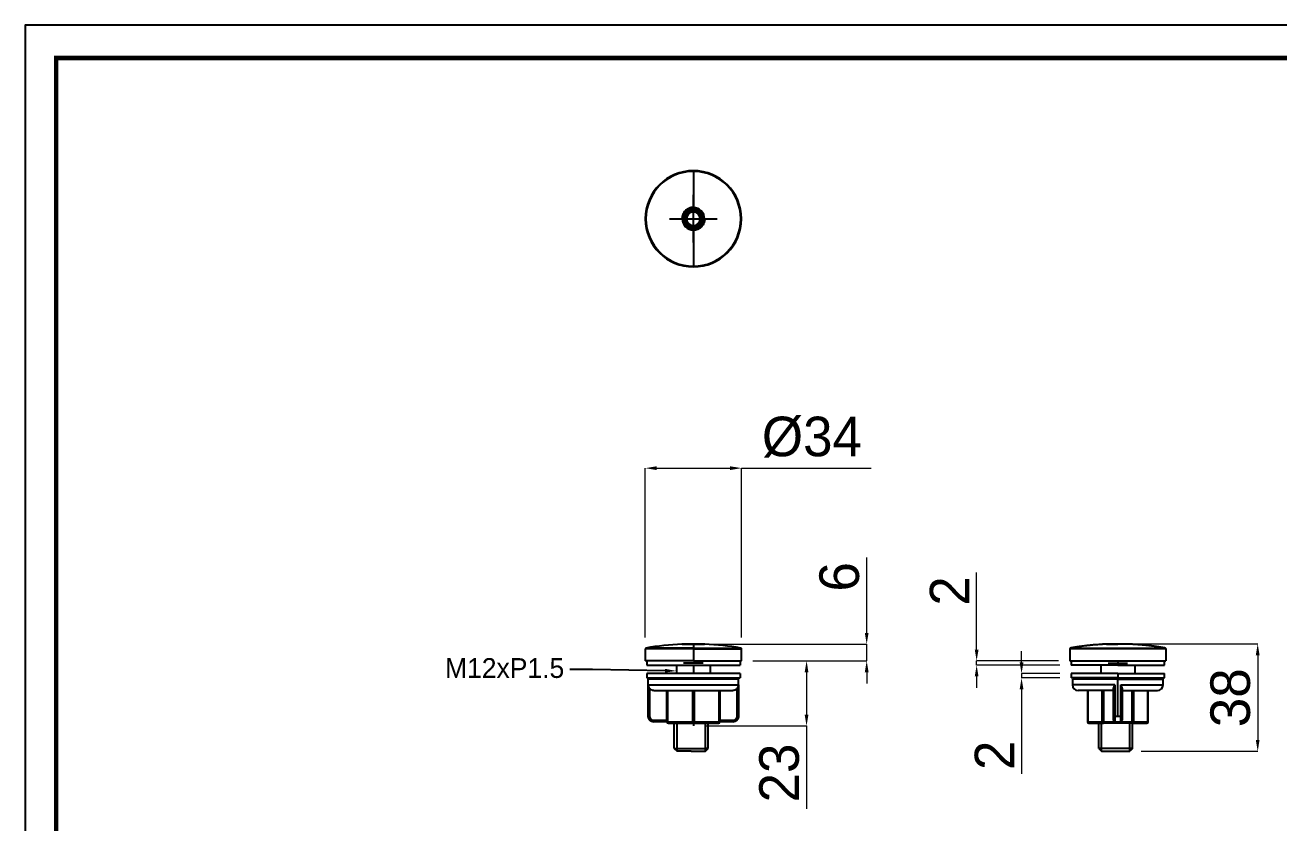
# Model space of a CAD drawing. Extents: x 0 to 684, y 0 to 501.
# Drawn here: x 0 to 443.2, y 218.8 to 500.8 of the extents above; entities that cross this region are included whole.
import ezdxf
from ezdxf import colors
from ezdxf.entities.mleader import LeaderData, LeaderLine
from ezdxf.math import Vec2, Vec3

# ---------------------------------------------------------------- set-up
doc = ezdxf.new("R2010")
doc.units = 0
doc.header["$LTSCALE"] = 10
doc.header["$MEASUREMENT"] = 0
doc.header["$PDMODE"] = 3
doc.header["$PDSIZE"] = -10
doc.layers.get('0').update_dxf_attribs({"linetype": 'CONTINUOUS'})
doc.layers.get('DEFPOINTS').update_dxf_attribs({"linetype": 'CONTINUOUS'})
doc.styles.add('Daelim Dimension', font='')
doc.styles.get('Daelim Dimension').set_extended_font_data('나눔고딕')
doc.dimstyles.new('DEFAULT', dxfattribs={"dimscale": 2, "dimtxt": 2, "dimasz": 2, "dimexe": 0, "dimexo": 2, "dimgap": 1, "dimtad": 1, "dimdec": 0, "dimzin": 9, "dimdsep": 46, "dimtxsty": 'Daelim Dimension', "dimcen": 0.5, "dimclrd": 5, "dimclre": 5, "dimclrt": 256, "dimadec": 1, "dimazin": 0, "dimtfac": 1, "dimtdec": 0, "dimtix": 1, "dimtmove": 0, "dimatfit": 3, "dimfxl": 1, "dimtolj": 1, "dimtzin": 1, "dimlwd": 9, "dimlwe": 9, "dimarcsym": 0})

# ---------------------------------------------------------------- blocks, each defined once
blk = doc.blocks.new('*D1')
at = {"color": 5, "lineweight": 9, "ltscale": 0.5, "transparency": 16777216}
for p, q in [((219.21, 284.33), (219.21, 344.22)), ((223.21, 344.22), (249.21, 344.22)), ((253.21, 284.33), (253.21, 344.22)), ((253.21, 344.22), (299.04, 344.22))]:
    blk.add_line(p, q, dxfattribs=at)
at = {"color": 5, "ltscale": 0.5, "transparency": 16777216}
for points in [[(223.21, 344.88), (223.21, 343.55), (219.21, 344.22)], [(249.21, 344.88), (249.21, 343.55), (253.21, 344.22)]]:
    blk.add_solid(points, dxfattribs=at)
at = {"layer": 'DEFPOINTS', "color": 0, "ltscale": 0.5, "transparency": 16777216}
for p in [(253.21, 344.22), (219.21, 280.33), (253.21, 280.33)]:
    blk.add_point(p, dxfattribs=at)
at = {"color": 7, "ltscale": 0.5, "transparency": 16777216, "insert": (278.12, 355.16), "char_height": 14, "attachment_point": 5, "style": 'Daelim Dimension'}
blk.add_mtext('\\A1;%%C34', dxfattribs=at)
blk = doc.blocks.new('*D2')
at = {"color": 5, "lineweight": 9, "ltscale": 0.5, "transparency": 16777216}
for p, q in [((297.47, 286), (297.47, 312.64)), ((240.21, 282), (297.47, 282)), ((297.47, 276.08), (297.47, 282)), ((257.21, 276.08), (297.47, 276.08)), ((297.47, 272.08), (297.47, 268.08))]:
    blk.add_line(p, q, dxfattribs=at)
at = {"color": 5, "ltscale": 0.5, "transparency": 16777216}
for points in [[(296.8, 286), (298.13, 286), (297.47, 282)], [(296.8, 272.08), (298.13, 272.08), (297.47, 276.08)]]:
    blk.add_solid(points, dxfattribs=at)
at = {"layer": 'DEFPOINTS', "color": 0, "ltscale": 0.5, "transparency": 16777216}
for p in [(236.21, 282), (253.21, 276.08), (297.47, 276.08)]:
    blk.add_point(p, dxfattribs=at)
at = {"color": 7, "ltscale": 0.5, "transparency": 16777216, "insert": (287.85, 305.8), "char_height": 14, "attachment_point": 5, "rotation": 90, "style": 'Daelim Dimension'}
blk.add_mtext('\\A1;6', dxfattribs=at)
blk = doc.blocks.new('*D3')
at = {"color": 5, "lineweight": 9, "ltscale": 0.5, "transparency": 16777216}
for p, q in [((336.33, 280.08), (336.33, 307.31)), ((365.22, 276.08), (336.33, 276.08)), ((336.33, 274.58), (336.33, 276.08)), ((365.72, 274.58), (336.33, 274.58)), ((336.33, 270.58), (336.33, 266.58))]:
    blk.add_line(p, q, dxfattribs=at)
at = {"color": 5, "ltscale": 0.5, "transparency": 16777216}
for points in [[(335.67, 280.08), (337, 280.08), (336.33, 276.08)], [(335.67, 270.58), (337, 270.58), (336.33, 274.58)]]:
    blk.add_solid(points, dxfattribs=at)
at = {"layer": 'DEFPOINTS', "color": 0, "ltscale": 0.5, "transparency": 16777216}
for p in [(336.33, 276.08), (369.22, 276.08), (369.72, 274.58)]:
    blk.add_point(p, dxfattribs=at)
at = {"color": 7, "ltscale": 0.5, "transparency": 16777216, "insert": (326.78, 300.8), "char_height": 14, "attachment_point": 5, "rotation": 90, "style": 'Daelim Dimension'}
blk.add_mtext('\\A1;2', dxfattribs=at)
blk = doc.blocks.new('*D4')
at = {"color": 5, "lineweight": 9, "ltscale": 0.5, "transparency": 16777216}
for p, q in [((352.2, 275.58), (352.2, 279.58)), ((365.72, 271.58), (352.2, 271.58)), ((352.2, 271.58), (352.2, 270.08)), ((365.72, 270.08), (352.2, 270.08)), ((352.2, 266.08), (352.2, 236.2))]:
    blk.add_line(p, q, dxfattribs=at)
at = {"color": 5, "ltscale": 0.5, "transparency": 16777216}
for points in [[(351.54, 275.58), (352.87, 275.58), (352.2, 271.58)], [(351.54, 266.08), (352.87, 266.08), (352.2, 270.08)]]:
    blk.add_solid(points, dxfattribs=at)
at = {"layer": 'DEFPOINTS', "color": 0, "ltscale": 0.5, "transparency": 16777216}
for p in [(369.72, 271.58), (352.2, 270.08), (369.72, 270.08)]:
    blk.add_point(p, dxfattribs=at)
at = {"color": 7, "ltscale": 0.5, "transparency": 16777216, "insert": (342.65, 242.71), "char_height": 14, "attachment_point": 5, "rotation": 90, "style": 'Daelim Dimension'}
blk.add_mtext('\\A1;2', dxfattribs=at)
blk = doc.blocks.new('*D0')
at = {"color": 5, "lineweight": 9, "ltscale": 0.5, "transparency": 16777216}
for p, q in [((257.21, 276.08), (276.22, 276.08)), ((276.22, 272.08), (276.22, 257.08)), ((240.21, 253.08), (276.22, 253.08)), ((276.22, 253.08), (276.22, 223.81))]:
    blk.add_line(p, q, dxfattribs=at)
at = {"color": 5, "ltscale": 0.5, "transparency": 16777216}
for points in [[(275.55, 272.08), (276.88, 272.08), (276.22, 276.08)], [(275.55, 257.08), (276.88, 257.08), (276.22, 253.08)]]:
    blk.add_solid(points, dxfattribs=at)
at = {"layer": 'DEFPOINTS', "color": 0, "ltscale": 0.5, "transparency": 16777216}
for p in [(253.21, 276.08), (236.21, 253.08), (276.22, 253.08)]:
    blk.add_point(p, dxfattribs=at)
at = {"color": 7, "ltscale": 0.5, "transparency": 16777216, "insert": (266.59, 236.45), "char_height": 14, "attachment_point": 5, "rotation": 90, "style": 'Daelim Dimension'}
blk.add_mtext('\\A1;23', dxfattribs=at)
blk = doc.blocks.new('*D5')
at = {"color": 5, "lineweight": 9, "ltscale": 0.5, "transparency": 16777216}
for p, q in [((390.22, 282.1), (435.67, 282.1)), ((435.67, 278.1), (435.67, 248.12)), ((394.46, 244.12), (435.67, 244.12))]:
    blk.add_line(p, q, dxfattribs=at)
at = {"color": 5, "ltscale": 0.5, "transparency": 16777216}
for points in [[(435, 278.1), (436.33, 278.1), (435.67, 282.1)], [(435, 248.12), (436.33, 248.12), (435.67, 244.12)]]:
    blk.add_solid(points, dxfattribs=at)
at = {"layer": 'DEFPOINTS', "color": 0, "ltscale": 0.5, "transparency": 16777216}
for p in [(386.22, 282.1), (390.46, 244.12), (435.67, 244.12)]:
    blk.add_point(p, dxfattribs=at)
at = {"color": 7, "ltscale": 0.5, "transparency": 16777216, "insert": (426.04, 263.06), "char_height": 14, "attachment_point": 5, "rotation": 90, "style": 'Daelim Dimension'}
blk.add_mtext('\\A1;38', dxfattribs=at)

msp = doc.modelspace()

# ---------------------------------------------------------------- linework, layer by layer
for p, q in [((236.21, 449.37), (236.21, 449.3)), ((236.21, 449.3), (236.21, 449.12)), ((236.21, 423.93), (236.21, 440.82)), ((227.76, 432.37), (244.65, 432.37)), ((232.26, 432.37), (232.18, 432.37)), ((232.26, 432.37), (232.73, 432.37)), ((233.31, 432.37), (232.73, 432.37)), ((233.31, 432.37), (233.81, 432.37)), ((239.11, 432.37), (238.61, 432.37)), ((239.11, 432.37), (239.68, 432.37)), ((240.16, 432.37), (239.68, 432.37)), ((240.16, 432.37), (240.24, 432.37)), ((236.21, 415.44), (236.21, 415.62)), ((236.21, 415.37), (236.21, 415.44)), ((219.21, 280.33), (219.21, 276.08)), ((236.21, 280.33), (219.21, 280.33)), ((236.21, 280.52), (219.28, 280.52)), ((236.21, 280.63), (219.46, 280.63)), ((232.26, 282), (236.21, 282)), ((240.13, 282), (232.28, 282)), ((236.21, 282), (240.16, 282)), ((236.21, 280.52), (236.21, 280.63)), ((236.21, 280.63), (252.96, 280.63)), ((236.21, 280.52), (253.14, 280.52)), ((236.21, 280.52), (236.21, 280.33)), ((236.21, 280.33), (236.21, 276.08)), ((236.21, 280.33), (253.21, 280.33)), ((253.21, 276.08), (253.21, 280.33)), ((369.22, 280.33), (369.22, 276.08)), ((403.22, 280.33), (369.22, 280.33)), ((369.29, 280.52), (403.15, 280.52)), ((369.47, 280.63), (402.97, 280.63)), ((382.27, 282), (386.22, 282)), ((386.22, 282), (382.29, 282)), ((390.15, 282), (386.22, 282)), ((386.22, 282), (386.22, 282)), ((386.22, 282), (386.22, 282)), ((390.17, 282), (386.22, 282)), ((386.22, 282), (386.22, 282)), ((390.13, 282), (390.17, 282)), ((403.22, 280.33), (403.22, 276.08)), ((236.21, 276.08), (219.21, 276.08)), ((219.71, 276.08), (219.71, 274.58)), ((239.65, 275.28), (232.76, 275.28)), ((239.11, 275.28), (233.31, 275.28)), ((236.21, 276.08), (253.21, 276.08)), ((252.71, 276.08), (252.71, 274.58)), ((369.22, 276.08), (403.22, 276.08)), ((369.72, 276.08), (369.72, 274.58)), ((382.78, 275.28), (389.67, 275.28)), ((383.32, 275.28), (389.12, 275.28)), ((386.22, 276.08), (386.22, 274.58)), ((402.72, 274.58), (402.72, 276.08)), ((219.71, 274.58), (252.71, 274.58)), ((252.71, 271.58), (219.71, 271.58)), ((219.71, 271.58), (219.71, 270.08)), ((230.21, 274.58), (230.21, 271.58)), ((236.21, 274.58), (236.21, 271.58)), ((242.21, 271.58), (242.21, 274.58)), ((252.71, 271.58), (252.71, 270.08)), ((386.22, 274.58), (369.72, 274.58)), ((369.72, 271.58), (369.72, 270.08)), ((386.22, 271.58), (369.72, 271.58)), ((380.22, 274.58), (380.22, 271.58)), ((386.22, 274.58), (402.72, 274.58)), ((386.22, 271.58), (402.72, 271.58)), ((386.22, 271.58), (386.22, 270.08)), ((392.22, 274.58), (392.22, 271.58)), ((402.72, 270.08), (402.72, 271.58)), ((219.71, 270.08), (252.71, 270.08)), ((220.21, 256.58), (220.21, 269.58)), ((252.21, 269.58), (220.21, 269.58)), ((220.24, 256.58), (220.24, 267.58)), ((220.24, 267.58), (252.17, 267.58)), ((220.74, 266.31), (220.74, 256.58)), ((220.94, 270.08), (220.94, 269.58)), ((221.42, 270.08), (221.42, 269.58)), ((221.63, 270.08), (221.63, 269.58)), ((222.22, 270.08), (222.22, 269.58)), ((223.22, 270.08), (223.22, 269.58)), ((223.91, 270.08), (223.91, 269.58)), ((225.59, 270.08), (225.59, 269.58)), ((226.37, 270.08), (226.37, 269.58)), ((228.6, 270.08), (228.6, 269.58)), ((229.45, 270.08), (229.45, 269.58)), ((232.06, 270.08), (232.06, 269.58)), ((232.95, 270.08), (232.95, 269.58)), ((234.59, 269.58), (234.59, 270.08)), ((234.61, 269.58), (234.61, 270.08)), ((235.76, 269.58), (235.76, 270.08)), ((236.66, 270.08), (236.66, 269.58)), ((237.81, 270.08), (237.81, 269.58)), ((237.82, 270.08), (237.82, 269.58)), ((239.46, 269.58), (239.46, 270.08)), ((240.35, 269.58), (240.35, 270.08)), ((242.97, 269.58), (242.97, 270.08)), ((243.81, 269.58), (243.81, 270.08)), ((246.04, 269.58), (246.04, 270.08)), ((246.82, 269.58), (246.82, 270.08)), ((248.5, 269.58), (248.5, 270.08)), ((249.2, 269.58), (249.2, 270.08)), ((250.19, 269.58), (250.19, 270.08)), ((250.78, 269.58), (250.78, 270.08)), ((251, 269.58), (251, 270.08)), ((251.48, 269.58), (251.48, 270.08)), ((251.68, 256.58), (251.68, 266.31)), ((252.17, 267.58), (252.17, 256.58)), ((252.21, 256.58), (252.21, 269.58)), ((386.22, 270.08), (369.72, 270.08)), ((370.22, 269.58), (370.22, 267.58)), ((386.22, 269.58), (370.22, 269.58)), ((385.19, 267.58), (370.22, 267.58)), ((370.92, 270.08), (370.92, 269.58)), ((371.37, 270.08), (371.37, 269.58)), ((371.39, 270.08), (371.39, 269.58)), ((371.95, 270.08), (371.95, 269.58)), ((372.76, 270.08), (372.76, 269.58)), ((373.42, 270.08), (373.42, 269.58)), ((374.95, 270.08), (374.95, 269.58)), ((375.7, 270.08), (375.7, 269.58)), ((377.81, 270.08), (377.81, 269.58)), ((378.64, 270.08), (378.64, 269.58)), ((381.18, 270.08), (381.18, 269.58)), ((382.06, 270.08), (382.06, 269.58)), ((384.1, 269.58), (384.1, 270.08)), ((384.12, 269.58), (384.12, 270.08)), ((384.72, 256.58), (384.72, 266.31)), ((384.84, 270.08), (384.84, 269.58)), ((385.19, 267.58), (385.19, 256.58)), ((385.74, 270.08), (385.74, 269.58)), ((386.15, 269.58), (386.15, 270.08)), ((386.15, 269.58), (386.15, 270.08)), ((386.22, 270.08), (402.72, 270.08)), ((386.22, 269.58), (402.22, 269.58)), ((386.22, 256.58), (386.22, 269.58)), ((387.25, 256.58), (387.25, 267.58)), ((387.25, 267.58), (402.22, 267.58)), ((387.32, 270.08), (387.32, 269.58)), ((387.32, 270.08), (387.32, 269.58)), ((387.72, 266.31), (387.72, 256.58)), ((388.56, 269.58), (388.56, 270.08)), ((389.45, 269.58), (389.45, 270.08)), ((392.14, 269.58), (392.14, 270.08)), ((392.99, 269.58), (392.99, 270.08)), ((395.34, 269.58), (395.34, 270.08)), ((396.14, 269.58), (396.14, 270.08)), ((397.97, 269.58), (397.97, 270.08)), ((398.68, 269.58), (398.68, 270.08)), ((399.86, 269.58), (399.86, 270.08)), ((400.48, 269.58), (400.48, 270.08)), ((400.9, 269.58), (400.9, 270.08)), ((401.4, 269.58), (401.4, 270.08)), ((402.22, 267.58), (402.22, 269.58)), ((222.29, 265.58), (250.13, 265.58)), ((226.86, 254.58), (226.86, 265.58)), ((227.11, 265.58), (227.11, 254.58)), ((235.96, 254.58), (235.96, 265.58)), ((236.46, 265.58), (236.46, 254.58)), ((245.31, 254.58), (245.31, 265.58)), ((245.56, 265.58), (245.56, 254.58)), ((384.72, 265.58), (372.22, 265.58)), ((375.5, 265.58), (375.5, 254.58)), ((375.57, 265.58), (375.57, 254.58)), ((380.68, 254.58), (380.68, 265.58)), ((381.11, 265.58), (381.11, 254.58)), ((387.72, 265.58), (400.22, 265.58)), ((391.33, 254.58), (391.33, 265.58)), ((391.76, 265.58), (391.76, 254.58)), ((396.87, 254.58), (396.87, 265.58)), ((396.94, 254.58), (396.94, 265.58)), ((220.21, 256.58), (220.24, 256.58)), ((220.24, 256.58), (220.74, 256.58)), ((222.21, 254.58), (222.24, 254.58)), ((222.24, 255.08), (226.86, 255.08)), ((222.24, 255.08), (222.24, 254.58)), ((226.86, 254.58), (222.24, 254.58)), ((226.86, 254.58), (227.11, 254.58)), ((227.11, 254.58), (235.96, 254.58)), ((227.36, 254.08), (236.21, 254.08)), ((229.45, 245.11), (229.45, 254.08)), ((230.45, 244.12), (230.45, 254.08)), ((235.96, 254.58), (236.46, 254.58)), ((236.21, 254.08), (236.21, 253.08)), ((236.21, 254.08), (245.06, 254.08)), ((236.46, 254.58), (245.31, 254.58)), ((240.45, 244.12), (240.45, 254.08)), ((241.45, 245.11), (241.45, 254.08)), ((245.31, 254.58), (245.56, 254.58)), ((245.56, 255.08), (250.17, 255.08)), ((250.17, 254.58), (245.56, 254.58)), ((250.17, 254.58), (250.17, 255.08)), ((250.21, 254.58), (250.17, 254.58)), ((251.68, 256.58), (252.17, 256.58)), ((252.17, 256.58), (252.21, 256.58)), ((375.57, 254.58), (375.5, 254.58)), ((375.57, 254.58), (380.68, 254.58)), ((376, 254.08), (381.11, 254.08)), ((379.46, 245.11), (379.46, 254.08)), ((380.46, 244.12), (380.46, 254.08)), ((380.68, 254.58), (381.11, 254.58)), ((381.11, 254.58), (381.11, 254.08)), ((381.11, 254.58), (385.22, 254.58)), ((391.33, 254.08), (381.11, 254.08)), ((384.72, 256.58), (385.19, 256.58)), ((385.19, 256.58), (386.22, 256.58)), ((385.22, 254.58), (386.22, 254.58)), ((386.22, 256.58), (387.25, 256.58)), ((386.22, 254.58), (387.22, 254.58)), ((387.22, 254.58), (391.33, 254.58)), ((387.25, 256.58), (387.72, 256.58)), ((390.46, 244.12), (390.46, 254.08)), ((391.33, 254.14), (391.33, 254.58)), ((391.33, 254.58), (391.76, 254.58)), ((391.33, 254.08), (391.33, 254.14)), ((391.33, 254.08), (396.44, 254.08)), ((391.46, 245.11), (391.46, 254.08)), ((391.76, 254.58), (396.87, 254.58)), ((396.87, 254.58), (396.94, 254.58)), ((229.45, 245.11), (230.45, 244.12)), ((229.45, 245.11), (241.45, 245.11)), ((235.45, 244.12), (230.45, 244.12)), ((235.45, 244.12), (240.45, 244.12)), ((240.45, 244.12), (241.45, 245.11)), ((241.45, 245.11), (240.45, 245.11)), ((379.46, 245.11), (380.46, 244.12)), ((391.46, 245.11), (379.46, 245.11)), ((380.46, 244.12), (390.46, 244.12)), ((391.46, 245.11), (390.46, 244.12))]:
    msp.add_line(p, q)
at = {"ltscale": 0.5}
msp.add_lwpolyline([(0, 0), (683.55, 0), (683.55, 500.85), (0, 500.85)], close=True, dxfattribs=at)
at = {"color": 5, "linetype": 'ByBlock', "lineweight": 200, "const_width": 1.57}
msp.add_lwpolyline([(10.99, 21.45), (672.49, 21.45), (672.49, 489.22), (10.99, 489.22)], close=True, dxfattribs=at)
for radius in [3.45, 2.9]:
    msp.add_circle((236.21, 432.37), radius)
for centre, radius, start, end in [((236.21, 432.37), 17, 90, 270), ((236.21, 432.37), 16.93, 90, 270), ((236.21, 432.37), 16.75, 90, 270), ((236.21, 432.37), 17, 270, 90), ((236.21, 432.37), 16.93, 270, 90), ((236.21, 432.37), 16.75, 270, 90), ((236.21, 432.37), 3.95, 90, 180), ((236.21, 432.37), 3.47, 0, 178.409), ((236.21, 432.37), 2.9, 90, 180), ((236.21, 432.37), 2.9, 90, 270), ((236.21, 432.37), 2.4, 0, 180), ((236.21, 432.37), 3.95, 360, 90), ((236.21, 432.37), 2.9, 0, 90), ((236.21, 432.37), 2.9, 270, 90), ((236.21, 432.37), 3.95, 180, 270), ((236.21, 432.37), 3.47, 178.409, 180), ((236.21, 432.37), 3.47, 180, 358.409), ((236.21, 432.37), 2.9, 180, 270), ((236.21, 432.37), 2.4, 180, 0), ((236.21, 432.37), 2.9, 270, 0), ((236.21, 432.37), 3.95, 270, 360), ((236.21, 432.37), 3.47, 358.409, 360), ((219.51, 280.33), 0.3, 139.9724, 180), ((219.51, 280.33), 0.3, 99.9448, 139.9724), ((236.21, 185.08), 97, 92.382, 99.9448), ((236.21, 185.08), 97, 92.3325, 92.382), ((232.28, 281.5), 0.5, 89.9989, 92.3325), ((240.13, 281.5), 0.5, 87.6675, 90.0011), ((236.21, 185.08), 97, 87.618, 87.6675), ((236.21, 185.08), 97, 80.0552, 87.618), ((252.91, 280.33), 0.3, 40.0276, 80.0552), ((252.91, 280.33), 0.3, 0, 40.0276), ((369.52, 280.33), 0.3, 139.9724, 180), ((369.52, 280.33), 0.3, 99.9448, 139.9724), ((390.15, 281.5), 0.5, 87.6675, 90), ((402.92, 280.33), 0.3, 40.0276, 80.0552), ((402.92, 280.33), 0.3, 0, 40.0276), ((372.22, 267.58), 2, 180, 270), ((400.22, 267.58), 2, 270, 0), ((222.21, 256.58), 2, 180, 270), ((227.36, 254.58), 0.5, 180, 270), ((245.06, 254.58), 0.5, 270, 0), ((250.21, 256.58), 2, 270, 0), ((376, 254.58), 0.5, 180, 270), ((385.22, 255.08), 0.5, 179.996, 269.9932), ((387.22, 255.08), 0.5, 270, 0.0026), ((396.44, 254.58), 0.5, 270, 0)]:
    msp.add_arc(centre, radius, start, end)
for centre, major_axis, ratio, start_param, end_param in [((227.36, 254.58), (0, 0.5), 0.5, 1.570796, 3.141593), ((236.21, 254.58), (0, -0.5), 0.5, 4.712389, 6.283185), ((236.21, 254.58), (0, 0.5), 0.5, 3.141593, 4.712389), ((245.06, 254.58), (0, -0.5), 0.5, 0, 1.570796), ((376, 254.58), (0, 0.5), 0.866025, 1.570796, 3.141593), ((381.11, 254.58), (0, -0.5), 0.866025, 4.712389, 6.283185), ((391.33, 254.58), (0, 0.5), 0.866025, 3.141593, 4.712389), ((396.44, 254.58), (0, -0.5), 0.866025, 0, 1.570796)]:
    msp.add_ellipse(centre, major_axis=major_axis, ratio=ratio, start_param=start_param, end_param=end_param)
for points, degree, knots in [([(236.21, 449.12), (236.21, 449.08), (236.21, 448.99), (236.21, 448.86), (236.21, 448.72), (236.21, 448.58), (236.21, 448.43), (236.21, 448.27), (236.21, 448.11), (236.21, 447.94), (236.21, 447.77), (236.21, 447.59), (236.21, 447.41), (236.21, 447.22), (236.21, 446.97), (236.21, 446.67), (236.21, 446.32), (236.21, 445.98), (236.21, 445.66), (236.21, 445.36), (236.21, 444.95), (236.21, 444.45), (236.21, 443.9), (236.21, 443.42), (236.21, 443.02), (236.21, 442.66), (236.21, 442.31), (236.21, 441.95), (236.21, 441.54), (236.21, 441.04), (236.21, 440.37), (236.21, 439.52), (236.21, 438.67), (236.21, 438), (236.21, 437.61), (236.21, 437.36), (236.21, 437.12), (236.21, 436.92), (236.21, 436.74), (236.21, 436.57), (236.21, 436.46), (236.21, 436.4)], 3, [0, 0, 0, 0, 0.010174, 0.020785, 0.031833, 0.043318, 0.055239, 0.067598, 0.080394, 0.093627, 0.107297, 0.121404, 0.135947, 0.150928, 0.166346, 0.195033, 0.222549, 0.248895, 0.274069, 0.298073, 0.320906, 0.371021, 0.414905, 0.452558, 0.48398, 0.509171, 0.537636, 0.566101, 0.594565, 0.632941, 0.684898, 0.750435, 0.83368, 0.885484, 0.905436, 0.925386, 0.945335, 0.960334, 0.974444, 0.987666, 1, 1, 1, 1]), ([(236.21, 428.34), (236.21, 428.31), (236.21, 428.24), (236.21, 428.12), (236.21, 427.99), (236.21, 427.83), (236.21, 427.66), (236.21, 427.47), (236.21, 427.21), (236.21, 426.87), (236.21, 426.46), (236.21, 425.92), (236.21, 425.25), (236.21, 424.49), (236.21, 423.8), (236.21, 423.23), (236.21, 422.75), (236.21, 422.33), (236.21, 421.91), (236.21, 421.54), (236.21, 421.1), (236.21, 420.5), (236.21, 419.87), (236.21, 419.33), (236.21, 418.95), (236.21, 418.56), (236.21, 418.15), (236.21, 417.75), (236.21, 417.37), (236.21, 417.03), (236.21, 416.71), (236.21, 416.41), (236.21, 416.13), (236.21, 415.87), (236.21, 415.7), (236.21, 415.62)], 3, [0, 0, 0, 0, 0.007725, 0.016854, 0.027387, 0.039323, 0.052663, 0.067407, 0.083554, 0.114806, 0.146614, 0.178979, 0.243711, 0.303031, 0.35694, 0.405436, 0.438169, 0.470902, 0.503634, 0.536366, 0.559073, 0.60665, 0.679095, 0.706635, 0.735861, 0.766773, 0.799371, 0.833655, 0.861939, 0.888717, 0.913988, 0.937751, 0.960008, 0.980757, 1, 1, 1, 1]), ([(236.21, 282), (236.21, 282), (236.21, 282), (236.21, 281.99), (236.21, 281.98), (236.21, 281.98), (236.21, 281.97), (236.21, 281.96), (236.21, 281.95), (236.21, 281.93), (236.21, 281.9), (236.21, 281.87), (236.21, 281.82), (236.21, 281.76), (236.21, 281.71), (236.21, 281.65), (236.21, 281.61), (236.21, 281.56), (236.21, 281.52), (236.21, 281.48), (236.21, 281.43), (236.21, 281.36), (236.21, 281.28), (236.21, 281.2), (236.21, 281.15), (236.21, 281.1), (236.21, 281.04), (236.21, 280.98), (236.21, 280.92), (236.21, 280.86), (236.21, 280.81), (236.21, 280.76), (236.21, 280.71), (236.21, 280.67), (236.21, 280.64), (236.21, 280.63)], 3, [0, 0, 0, 0, 0.007725, 0.016854, 0.027387, 0.039323, 0.052663, 0.067407, 0.083554, 0.114806, 0.146614, 0.178979, 0.243711, 0.303031, 0.35694, 0.405436, 0.438169, 0.470902, 0.503634, 0.536366, 0.559073, 0.60665, 0.679095, 0.706635, 0.735861, 0.766773, 0.799371, 0.833655, 0.861939, 0.888717, 0.913988, 0.937751, 0.960008, 0.980757, 1, 1, 1, 1]), ([(382.19, 282), (382.16, 282), (382.08, 282), (381.97, 281.99), (381.83, 281.98), (381.68, 281.98), (381.51, 281.97), (381.32, 281.96), (381.06, 281.95), (380.72, 281.93), (380.31, 281.9), (379.76, 281.87), (379.1, 281.82), (378.34, 281.76), (377.65, 281.71), (377.08, 281.65), (376.59, 281.61), (376.18, 281.56), (375.76, 281.52), (375.39, 281.48), (374.95, 281.43), (374.34, 281.36), (373.72, 281.28), (373.17, 281.2), (372.8, 281.15), (372.41, 281.1), (372, 281.04), (371.6, 280.98), (371.22, 280.92), (370.88, 280.86), (370.56, 280.81), (370.26, 280.76), (369.98, 280.71), (369.72, 280.67), (369.55, 280.64), (369.47, 280.63)], 3, [0, 0, 0, 0, 0.007725, 0.016854, 0.027387, 0.039323, 0.052663, 0.067407, 0.083554, 0.114806, 0.146614, 0.178979, 0.243711, 0.303031, 0.35694, 0.405436, 0.438169, 0.470902, 0.503634, 0.536366, 0.559073, 0.60665, 0.679095, 0.706635, 0.735861, 0.766773, 0.799371, 0.833655, 0.861939, 0.888717, 0.913988, 0.937751, 0.960008, 0.980757, 1, 1, 1, 1]), ([(390.25, 282), (390.25, 282), (390.22, 282), (390.14, 282), (390.12, 282)], 3, [0, 0, 0, 0, 0.746477, 1, 1, 1, 1]), ([(402.97, 280.63), (402.93, 280.63), (402.84, 280.65), (402.71, 280.67), (402.57, 280.7), (402.42, 280.72), (402.27, 280.75), (402.12, 280.77), (401.96, 280.8), (401.79, 280.83), (401.62, 280.85), (401.44, 280.88), (401.25, 280.91), (401.06, 280.94), (400.82, 280.98), (400.51, 281.03), (400.16, 281.08), (399.83, 281.12), (399.51, 281.17), (399.21, 281.21), (398.8, 281.27), (398.3, 281.33), (397.74, 281.4), (397.27, 281.45), (396.87, 281.5), (396.5, 281.54), (396.16, 281.57), (395.79, 281.61), (395.39, 281.65), (394.88, 281.7), (394.22, 281.75), (393.37, 281.82), (392.51, 281.88), (391.85, 281.92), (391.46, 281.94), (391.21, 281.96), (390.97, 281.97), (390.76, 281.98), (390.58, 281.99), (390.41, 281.99), (390.3, 282), (390.25, 282)], 3, [0, 0, 0, 0, 0.010174, 0.020785, 0.031833, 0.043318, 0.055239, 0.067598, 0.080394, 0.093627, 0.107297, 0.121404, 0.135947, 0.150928, 0.166346, 0.195033, 0.222549, 0.248895, 0.274069, 0.298073, 0.320906, 0.371021, 0.414905, 0.452558, 0.48398, 0.509171, 0.537636, 0.566101, 0.594565, 0.632941, 0.684898, 0.750435, 0.83368, 0.885484, 0.905436, 0.925386, 0.945335, 0.960334, 0.974444, 0.987666, 1, 1, 1, 1]), ([(220.24, 267.58), (220.24, 267.57), (220.24, 267.55), (220.24, 267.53), (220.25, 267.49), (220.25, 267.44), (220.26, 267.36), (220.27, 267.31), (220.29, 267.2), (220.3, 267.14), (220.33, 267.06), (220.34, 267.03), (220.36, 266.98), (220.36, 266.95), (220.4, 266.87), (220.42, 266.82), (220.47, 266.71), (220.5, 266.66), (220.54, 266.58), (220.56, 266.56), (220.59, 266.5), (220.61, 266.48), (220.66, 266.4), (220.7, 266.35), (220.74, 266.31)], 3, [0, 0, 0, 0, 0.03125, 0.03125, 0.0625, 0.125, 0.125, 0.25, 0.25, 0.375, 0.375, 0.4375, 0.4375, 0.5, 0.5, 0.625, 0.625, 0.75, 0.75, 0.8125, 0.8125, 0.875, 0.875, 1, 1, 1, 1]), ([(222.29, 265.58), (222.21, 265.58), (222.14, 265.59), (222, 265.6), (221.85, 265.63), (221.71, 265.67), (221.62, 265.7), (221.6, 265.7), (221.57, 265.71), (221.52, 265.73), (221.47, 265.76), (221.37, 265.8), (221.24, 265.87), (221.12, 265.95), (221.03, 266.02), (221, 266.05), (220.94, 266.09), (220.92, 266.12), (220.84, 266.2), (220.79, 266.25), (220.74, 266.31)], 3, [0, 0, 0, 0, 0.125, 0.125, 0.25, 0.375, 0.375, 0.40625, 0.40625, 0.4375, 0.5, 0.5, 0.625, 0.75, 0.75, 0.8125, 0.8125, 0.875, 0.875, 1, 1, 1, 1]), ([(251.68, 266.31), (251.63, 266.25), (251.53, 266.14), (251.36, 266), (251.24, 265.92), (251.16, 265.87), (251.15, 265.86), (251.11, 265.84), (251.06, 265.81), (251.02, 265.79), (250.92, 265.74), (250.78, 265.69), (250.64, 265.65), (250.53, 265.62), (250.49, 265.62), (250.42, 265.6), (250.38, 265.6), (250.27, 265.59), (250.2, 265.58), (250.13, 265.58)], 3, [0, 0, 0, 0, 0.125, 0.25, 0.375, 0.375, 0.40625, 0.40625, 0.4375, 0.5, 0.5, 0.625, 0.75, 0.75, 0.8125, 0.8125, 0.875, 0.875, 1, 1, 1, 1]), ([(251.68, 266.31), (251.72, 266.35), (251.75, 266.4), (251.82, 266.5), (251.86, 266.56), (251.9, 266.63), (251.92, 266.66), (251.94, 266.71), (251.96, 266.74), (252, 266.82), (252.02, 266.87), (252.06, 266.98), (252.08, 267.03), (252.1, 267.11), (252.11, 267.14), (252.12, 267.2), (252.13, 267.22), (252.15, 267.31), (252.16, 267.36), (252.16, 267.44), (252.17, 267.49), (252.17, 267.53), (252.17, 267.55), (252.17, 267.57), (252.17, 267.58)], 3, [0, 0, 0, 0, 0.125, 0.125, 0.25, 0.25, 0.3125, 0.3125, 0.375, 0.375, 0.5, 0.5, 0.625, 0.625, 0.6875, 0.6875, 0.75, 0.75, 0.875, 0.875, 0.9375, 0.96875, 0.96875, 1, 1, 1, 1]), ([(384.72, 266.31), (384.72, 266.35), (384.73, 266.4), (384.74, 266.5), (384.75, 266.56), (384.77, 266.63), (384.78, 266.66), (384.8, 266.71), (384.81, 266.74), (384.84, 266.82), (384.86, 266.87), (384.9, 266.98), (384.92, 267.03), (384.96, 267.11), (384.97, 267.14), (385, 267.2), (385.01, 267.22), (385.05, 267.31), (385.08, 267.36), (385.12, 267.44), (385.14, 267.49), (385.16, 267.53), (385.17, 267.55), (385.18, 267.57), (385.19, 267.58)], 3, [0, 0, 0, 0, 0.125, 0.125, 0.25, 0.25, 0.3125, 0.3125, 0.375, 0.375, 0.5, 0.5, 0.625, 0.625, 0.6875, 0.6875, 0.75, 0.75, 0.875, 0.875, 0.9375, 0.96875, 0.96875, 1, 1, 1, 1]), ([(387.25, 267.58), (387.26, 267.57), (387.27, 267.55), (387.28, 267.53), (387.3, 267.49), (387.32, 267.44), (387.36, 267.36), (387.39, 267.31), (387.44, 267.2), (387.47, 267.14), (387.51, 267.06), (387.52, 267.03), (387.54, 266.98), (387.55, 266.95), (387.59, 266.87), (387.61, 266.82), (387.64, 266.71), (387.66, 266.66), (387.68, 266.58), (387.69, 266.56), (387.7, 266.5), (387.7, 266.48), (387.72, 266.4), (387.72, 266.35), (387.72, 266.31)], 3, [0, 0, 0, 0, 0.03125, 0.03125, 0.0625, 0.125, 0.125, 0.25, 0.25, 0.375, 0.375, 0.4375, 0.4375, 0.5, 0.5, 0.625, 0.625, 0.75, 0.75, 0.8125, 0.8125, 0.875, 0.875, 1, 1, 1, 1]), ([(222.24, 254.58), (222.24, 254.58), (222.22, 254.58), (222.2, 254.58), (222.18, 254.58), (222.16, 254.58), (222.13, 254.59), (222.11, 254.59), (222.09, 254.59), (222.07, 254.59), (222.05, 254.59), (222.03, 254.59), (222.01, 254.6), (221.98, 254.6), (221.96, 254.6), (221.94, 254.61), (221.92, 254.61), (221.9, 254.61), (221.88, 254.62), (221.86, 254.62), (221.84, 254.62), (221.82, 254.63), (221.8, 254.63), (221.78, 254.64), (221.76, 254.64), (221.73, 254.65), (221.71, 254.65), (221.69, 254.66), (221.67, 254.67), (221.65, 254.67), (221.63, 254.68), (221.61, 254.68), (221.59, 254.69), (221.57, 254.7), (221.55, 254.7), (221.54, 254.71), (221.52, 254.72), (221.5, 254.73), (221.48, 254.73), (221.46, 254.74), (221.44, 254.75), (221.42, 254.76), (221.4, 254.77), (221.38, 254.78), (221.36, 254.79), (221.35, 254.79), (221.33, 254.8), (221.31, 254.81), (221.29, 254.82), (221.27, 254.83), (221.26, 254.84), (221.24, 254.85), (221.22, 254.86), (221.2, 254.87), (221.19, 254.88), (221.17, 254.9), (221.15, 254.91), (221.13, 254.92), (221.12, 254.93), (221.1, 254.94), (221.08, 254.95), (221.07, 254.96), (221.05, 254.97), (221.04, 254.99), (221.02, 255), (221, 255.01), (220.99, 255.02), (220.97, 255.04), (220.96, 255.05), (220.94, 255.06), (220.93, 255.07), (220.91, 255.09), (220.9, 255.1), (220.88, 255.11), (220.87, 255.13), (220.85, 255.14), (220.84, 255.16), (220.83, 255.17), (220.81, 255.18), (220.8, 255.2), (220.79, 255.21), (220.77, 255.23), (220.76, 255.24), (220.75, 255.25), (220.73, 255.27), (220.72, 255.28), (220.71, 255.3), (220.7, 255.31), (220.68, 255.33), (220.67, 255.34), (220.66, 255.36), (220.65, 255.37), (220.64, 255.39), (220.62, 255.4), (220.61, 255.42), (220.6, 255.44), (220.59, 255.45), (220.58, 255.47), (220.57, 255.48), (220.56, 255.5), (220.55, 255.52), (220.54, 255.53), (220.53, 255.55), (220.52, 255.56), (220.51, 255.58), (220.5, 255.6), (220.49, 255.61), (220.48, 255.63), (220.47, 255.65), (220.47, 255.66), (220.46, 255.68), (220.45, 255.7), (220.44, 255.71), (220.43, 255.73), (220.42, 255.75), (220.42, 255.76), (220.41, 255.78), (220.4, 255.8), (220.39, 255.81), (220.39, 255.83), (220.38, 255.85), (220.37, 255.87), (220.37, 255.88), (220.36, 255.9), (220.35, 255.92), (220.35, 255.94), (220.34, 255.95), (220.34, 255.97), (220.33, 255.99), (220.33, 256.01), (220.32, 256.02), (220.32, 256.04), (220.31, 256.06), (220.31, 256.07), (220.3, 256.09), (220.3, 256.11), (220.29, 256.13), (220.29, 256.15), (220.29, 256.16), (220.28, 256.18), (220.28, 256.2), (220.27, 256.22), (220.27, 256.23), (220.27, 256.25), (220.27, 256.27), (220.26, 256.29), (220.26, 256.3), (220.26, 256.32), (220.26, 256.34), (220.25, 256.36), (220.25, 256.37), (220.25, 256.39), (220.25, 256.41), (220.25, 256.43), (220.25, 256.44), (220.24, 256.46), (220.24, 256.48), (220.24, 256.5), (220.24, 256.51), (220.24, 256.53), (220.24, 256.55), (220.24, 256.57), (220.24, 256.58), (220.24, 256.58)], 3, [0, 0, 0, 0, 0.006916, 0.013824, 0.020723, 0.027612, 0.034493, 0.041366, 0.048229, 0.055084, 0.06193, 0.068766, 0.075595, 0.082414, 0.089224, 0.096026, 0.102819, 0.109603, 0.116378, 0.123145, 0.129902, 0.136651, 0.143391, 0.150122, 0.156844, 0.163558, 0.170262, 0.176958, 0.183645, 0.190323, 0.196992, 0.203653, 0.210305, 0.216948, 0.223582, 0.230207, 0.236823, 0.243431, 0.250029, 0.256619, 0.263201, 0.269773, 0.276336, 0.282891, 0.289437, 0.295974, 0.302502, 0.309021, 0.315532, 0.322033, 0.328526, 0.33501, 0.341485, 0.347952, 0.354409, 0.360858, 0.367298, 0.373729, 0.380151, 0.386565, 0.39297, 0.399365, 0.405752, 0.412131, 0.4185, 0.42486, 0.431212, 0.437555, 0.443889, 0.450214, 0.456531, 0.462839, 0.469137, 0.475427, 0.481708, 0.487981, 0.494244, 0.500499, 0.506745, 0.512982, 0.51921, 0.52543, 0.53164, 0.537842, 0.544035, 0.55022, 0.556395, 0.562562, 0.568719, 0.574868, 0.581008, 0.58714, 0.593262, 0.599376, 0.605481, 0.611577, 0.617664, 0.623743, 0.629813, 0.635874, 0.641926, 0.647969, 0.654003, 0.660029, 0.666046, 0.672054, 0.678053, 0.684044, 0.690026, 0.695999, 0.701963, 0.707918, 0.713865, 0.719802, 0.725731, 0.731651, 0.737563, 0.743465, 0.749359, 0.755244, 0.76112, 0.766988, 0.772846, 0.778696, 0.784537, 0.79037, 0.796193, 0.802008, 0.807814, 0.813611, 0.819399, 0.825179, 0.83095, 0.836712, 0.842465, 0.84821, 0.853945, 0.859672, 0.865391, 0.8711, 0.876801, 0.882493, 0.888176, 0.89385, 0.899516, 0.905173, 0.910821, 0.91646, 0.922091, 0.927712, 0.933326, 0.93893, 0.944525, 0.950112, 0.95569, 0.96126, 0.96682, 0.972372, 0.977915, 0.983449, 0.988975, 0.994492, 1, 1, 1, 1]), ([(220.74, 256.58), (220.74, 256.28), (220.97, 255.73), (221.19, 255.52), (221.4, 255.31), (221.67, 255.19), (221.94, 255.08), (222.24, 255.08)], 2, [0, 0, 0, 0.25, 0.5, 0.5, 0.75, 0.75, 1, 1, 1]), ([(252.17, 256.58), (252.17, 256.57), (252.17, 256.56), (252.17, 256.54), (252.17, 256.51), (252.17, 256.49), (252.17, 256.47), (252.17, 256.44), (252.17, 256.42), (252.17, 256.39), (252.16, 256.37), (252.16, 256.35), (252.16, 256.32), (252.15, 256.3), (252.15, 256.28), (252.15, 256.25), (252.14, 256.23), (252.14, 256.2), (252.13, 256.18), (252.13, 256.16), (252.12, 256.13), (252.12, 256.11), (252.11, 256.09), (252.11, 256.06), (252.1, 256.04), (252.09, 256.01), (252.08, 255.99), (252.08, 255.97), (252.07, 255.94), (252.06, 255.92), (252.05, 255.9), (252.04, 255.87), (252.04, 255.85), (252.03, 255.83), (252.02, 255.8), (252.01, 255.78), (252, 255.76), (251.99, 255.74), (251.97, 255.71), (251.96, 255.69), (251.95, 255.67), (251.94, 255.64), (251.93, 255.62), (251.92, 255.6), (251.9, 255.58), (251.89, 255.56), (251.88, 255.53), (251.86, 255.51), (251.85, 255.49), (251.84, 255.47), (251.82, 255.45), (251.81, 255.43), (251.79, 255.41), (251.78, 255.38), (251.76, 255.36), (251.74, 255.34), (251.73, 255.32), (251.71, 255.3), (251.69, 255.28), (251.68, 255.26), (251.66, 255.24), (251.64, 255.22), (251.62, 255.2), (251.6, 255.19), (251.59, 255.17), (251.57, 255.15), (251.55, 255.13), (251.53, 255.11), (251.51, 255.09), (251.49, 255.08), (251.47, 255.06), (251.45, 255.04), (251.43, 255.02), (251.4, 255.01), (251.38, 254.99), (251.36, 254.97), (251.34, 254.96), (251.32, 254.94), (251.29, 254.93), (251.27, 254.91), (251.25, 254.9), (251.23, 254.88), (251.2, 254.87), (251.18, 254.85), (251.15, 254.84), (251.13, 254.83), (251.11, 254.81), (251.08, 254.8), (251.06, 254.79), (251.03, 254.78), (251.01, 254.76), (250.98, 254.75), (250.95, 254.74), (250.93, 254.73), (250.9, 254.72), (250.88, 254.71), (250.85, 254.7), (250.82, 254.69), (250.8, 254.68), (250.77, 254.67), (250.74, 254.67), (250.72, 254.66), (250.69, 254.65), (250.66, 254.64), (250.63, 254.64), (250.6, 254.63), (250.58, 254.62), (250.55, 254.62), (250.52, 254.61), (250.49, 254.61), (250.46, 254.6), (250.43, 254.6), (250.41, 254.6), (250.38, 254.59), (250.35, 254.59), (250.32, 254.59), (250.29, 254.59), (250.26, 254.58), (250.23, 254.58), (250.2, 254.58), (250.18, 254.58), (250.17, 254.58)], 3, [0, 0, 0, 0, 0.007448, 0.014912, 0.022392, 0.029888, 0.037401, 0.044929, 0.052474, 0.060035, 0.067611, 0.075204, 0.082814, 0.090439, 0.09808, 0.105738, 0.113411, 0.121101, 0.128807, 0.136529, 0.144268, 0.152022, 0.159793, 0.16758, 0.175383, 0.183202, 0.191037, 0.198888, 0.206756, 0.21464, 0.22254, 0.230456, 0.238389, 0.246337, 0.254302, 0.262283, 0.27028, 0.278293, 0.286323, 0.294369, 0.302431, 0.310509, 0.318603, 0.326714, 0.33484, 0.342983, 0.351143, 0.359318, 0.36751, 0.375718, 0.383942, 0.392182, 0.400439, 0.408711, 0.417, 0.425306, 0.433627, 0.441965, 0.450319, 0.458689, 0.467075, 0.475478, 0.483897, 0.492332, 0.500783, 0.509251, 0.517735, 0.526235, 0.534751, 0.543284, 0.551833, 0.560398, 0.568979, 0.577577, 0.586191, 0.594821, 0.603467, 0.61213, 0.620809, 0.629504, 0.638215, 0.646943, 0.655687, 0.664447, 0.673223, 0.682016, 0.690825, 0.69965, 0.708491, 0.717349, 0.726223, 0.735113, 0.744019, 0.752942, 0.761881, 0.770836, 0.779808, 0.788796, 0.7978, 0.80682, 0.815856, 0.824909, 0.833978, 0.843063, 0.852165, 0.861283, 0.870417, 0.879567, 0.888734, 0.897916, 0.907115, 0.916331, 0.925562, 0.93481, 0.944074, 0.953355, 0.962651, 0.971964, 0.981293, 0.990638, 1, 1, 1, 1]), ([(250.17, 255.08), (250.47, 255.08), (251.02, 255.31), (251.45, 255.73), (251.56, 256.01), (251.67, 256.28), (251.68, 256.58)], 2, [0, 0, 0, 0.25, 0.5, 0.75, 0.75, 1, 1, 1]), ([(384.72, 255.15), (384.72, 255.17), (384.72, 255.31), (384.72, 255.73), (384.72, 256.01), (384.72, 256.28), (384.72, 256.58)], 2, [0, 0, 0, 0.076389, 0.38426, 0.69213, 0.69213, 1, 1, 1]), ([(384.86, 254.77), (384.89, 254.75), (384.94, 254.7), (385.03, 254.66), (385.12, 254.63), (385.19, 254.62), (385.22, 254.62)], 3, [0, 0, 0, 0, 0.2627, 0.520005, 0.767023, 1, 1, 1, 1]), ([(385.19, 256.58), (385.19, 256.57), (385.19, 256.56), (385.19, 256.54), (385.19, 256.51), (385.19, 256.49), (385.19, 256.47), (385.19, 256.44), (385.19, 256.42), (385.19, 256.39), (385.19, 256.37), (385.19, 256.35), (385.19, 256.32), (385.19, 256.3), (385.19, 256.28), (385.19, 256.25), (385.19, 256.23), (385.19, 256.2), (385.19, 256.18), (385.19, 256.16), (385.19, 256.13), (385.19, 256.11), (385.19, 256.09), (385.19, 256.06), (385.19, 256.04), (385.19, 256.01), (385.19, 255.99), (385.19, 255.97), (385.19, 255.94), (385.19, 255.92), (385.19, 255.9), (385.19, 255.87), (385.19, 255.85), (385.19, 255.83), (385.19, 255.8), (385.19, 255.78), (385.19, 255.76), (385.19, 255.74), (385.19, 255.71), (385.19, 255.69), (385.19, 255.67), (385.19, 255.64), (385.19, 255.62), (385.19, 255.6), (385.19, 255.58), (385.19, 255.56), (385.19, 255.53), (385.19, 255.51), (385.19, 255.49), (385.19, 255.47), (385.19, 255.45), (385.19, 255.43), (385.19, 255.41), (385.19, 255.38), (385.19, 255.36), (385.19, 255.34), (385.19, 255.32), (385.19, 255.3), (385.19, 255.28), (385.19, 255.26), (385.19, 255.24), (385.2, 255.22), (385.2, 255.2), (385.2, 255.19), (385.2, 255.17), (385.2, 255.15), (385.2, 255.13), (385.2, 255.11), (385.2, 255.09), (385.2, 255.08), (385.2, 255.06), (385.2, 255.04), (385.2, 255.02), (385.2, 255.01), (385.2, 254.99), (385.2, 254.97), (385.2, 254.96), (385.2, 254.94), (385.2, 254.93), (385.2, 254.91), (385.2, 254.9), (385.2, 254.88), (385.2, 254.87), (385.2, 254.85), (385.2, 254.84), (385.2, 254.83), (385.2, 254.81), (385.2, 254.8), (385.21, 254.79), (385.21, 254.78), (385.21, 254.76), (385.21, 254.75), (385.21, 254.74), (385.21, 254.73), (385.21, 254.72), (385.21, 254.71), (385.21, 254.7), (385.21, 254.69), (385.21, 254.68), (385.21, 254.67), (385.21, 254.67), (385.21, 254.66), (385.21, 254.65), (385.21, 254.64), (385.21, 254.64), (385.21, 254.63), (385.21, 254.62), (385.21, 254.62), (385.21, 254.61), (385.22, 254.61), (385.22, 254.6), (385.22, 254.6), (385.22, 254.6), (385.22, 254.59), (385.22, 254.59), (385.22, 254.59), (385.22, 254.59), (385.22, 254.58), (385.22, 254.58), (385.22, 254.58), (385.22, 254.58), (385.22, 254.58)], 3, [0, 0, 0, 0, 0.007448, 0.014912, 0.022392, 0.029888, 0.037401, 0.044929, 0.052474, 0.060035, 0.067611, 0.075204, 0.082814, 0.090439, 0.09808, 0.105738, 0.113411, 0.121101, 0.128807, 0.136529, 0.144268, 0.152022, 0.159793, 0.16758, 0.175383, 0.183202, 0.191037, 0.198888, 0.206756, 0.21464, 0.22254, 0.230456, 0.238389, 0.246337, 0.254302, 0.262283, 0.27028, 0.278293, 0.286323, 0.294369, 0.302431, 0.310509, 0.318603, 0.326714, 0.33484, 0.342983, 0.351143, 0.359318, 0.36751, 0.375718, 0.383942, 0.392182, 0.400439, 0.408711, 0.417, 0.425306, 0.433627, 0.441965, 0.450319, 0.458689, 0.467075, 0.475478, 0.483897, 0.492332, 0.500783, 0.509251, 0.517735, 0.526235, 0.534751, 0.543284, 0.551833, 0.560398, 0.568979, 0.577577, 0.586191, 0.594821, 0.603467, 0.61213, 0.620809, 0.629504, 0.638215, 0.646943, 0.655687, 0.664447, 0.673223, 0.682016, 0.690825, 0.69965, 0.708491, 0.717349, 0.726223, 0.735113, 0.744019, 0.752942, 0.761881, 0.770836, 0.779808, 0.788796, 0.7978, 0.80682, 0.815856, 0.824909, 0.833978, 0.843063, 0.852165, 0.861283, 0.870417, 0.879567, 0.888734, 0.897916, 0.907115, 0.916331, 0.925562, 0.93481, 0.944074, 0.953355, 0.962651, 0.971964, 0.981293, 0.990638, 1, 1, 1, 1]), ([(387.22, 254.58), (387.22, 254.58), (387.22, 254.58), (387.22, 254.58), (387.22, 254.58), (387.22, 254.58), (387.22, 254.59), (387.22, 254.59), (387.22, 254.59), (387.22, 254.59), (387.22, 254.59), (387.22, 254.59), (387.22, 254.6), (387.23, 254.6), (387.23, 254.6), (387.23, 254.61), (387.23, 254.61), (387.23, 254.61), (387.23, 254.62), (387.23, 254.62), (387.23, 254.62), (387.23, 254.63), (387.23, 254.63), (387.23, 254.64), (387.23, 254.64), (387.23, 254.65), (387.23, 254.65), (387.23, 254.66), (387.23, 254.67), (387.23, 254.67), (387.23, 254.68), (387.23, 254.68), (387.23, 254.69), (387.23, 254.7), (387.23, 254.7), (387.23, 254.71), (387.23, 254.72), (387.23, 254.73), (387.23, 254.73), (387.23, 254.74), (387.24, 254.75), (387.24, 254.76), (387.24, 254.77), (387.24, 254.78), (387.24, 254.79), (387.24, 254.79), (387.24, 254.8), (387.24, 254.81), (387.24, 254.82), (387.24, 254.83), (387.24, 254.84), (387.24, 254.85), (387.24, 254.86), (387.24, 254.87), (387.24, 254.88), (387.24, 254.9), (387.24, 254.91), (387.24, 254.92), (387.24, 254.93), (387.24, 254.94), (387.24, 254.95), (387.24, 254.96), (387.24, 254.97), (387.24, 254.99), (387.24, 255), (387.24, 255.01), (387.24, 255.02), (387.24, 255.04), (387.24, 255.05), (387.24, 255.06), (387.24, 255.07), (387.24, 255.09), (387.24, 255.1), (387.24, 255.11), (387.24, 255.13), (387.25, 255.14), (387.25, 255.16), (387.25, 255.17), (387.25, 255.18), (387.25, 255.2), (387.25, 255.21), (387.25, 255.23), (387.25, 255.24), (387.25, 255.25), (387.25, 255.27), (387.25, 255.28), (387.25, 255.3), (387.25, 255.31), (387.25, 255.33), (387.25, 255.34), (387.25, 255.36), (387.25, 255.37), (387.25, 255.39), (387.25, 255.4), (387.25, 255.42), (387.25, 255.44), (387.25, 255.45), (387.25, 255.47), (387.25, 255.48), (387.25, 255.5), (387.25, 255.52), (387.25, 255.53), (387.25, 255.55), (387.25, 255.56), (387.25, 255.58), (387.25, 255.6), (387.25, 255.61), (387.25, 255.63), (387.25, 255.65), (387.25, 255.66), (387.25, 255.68), (387.25, 255.7), (387.25, 255.71), (387.25, 255.73), (387.25, 255.75), (387.25, 255.76), (387.25, 255.78), (387.25, 255.8), (387.25, 255.81), (387.25, 255.83), (387.25, 255.85), (387.25, 255.87), (387.25, 255.88), (387.25, 255.9), (387.25, 255.92), (387.25, 255.94), (387.25, 255.95), (387.25, 255.97), (387.25, 255.99), (387.25, 256.01), (387.25, 256.02), (387.25, 256.04), (387.25, 256.06), (387.25, 256.07), (387.25, 256.09), (387.25, 256.11), (387.25, 256.13), (387.25, 256.15), (387.25, 256.16), (387.25, 256.18), (387.25, 256.2), (387.25, 256.22), (387.25, 256.23), (387.25, 256.25), (387.25, 256.27), (387.25, 256.29), (387.25, 256.3), (387.25, 256.32), (387.25, 256.34), (387.25, 256.36), (387.25, 256.37), (387.25, 256.39), (387.25, 256.41), (387.25, 256.43), (387.25, 256.44), (387.25, 256.46), (387.25, 256.48), (387.25, 256.5), (387.25, 256.51), (387.25, 256.53), (387.25, 256.55), (387.25, 256.57), (387.25, 256.58), (387.25, 256.58)], 3, [0, 0, 0, 0, 0.006916, 0.013824, 0.020723, 0.027612, 0.034493, 0.041366, 0.048229, 0.055084, 0.06193, 0.068766, 0.075595, 0.082414, 0.089224, 0.096026, 0.102819, 0.109603, 0.116378, 0.123145, 0.129902, 0.136651, 0.143391, 0.150122, 0.156844, 0.163558, 0.170262, 0.176958, 0.183645, 0.190323, 0.196992, 0.203653, 0.210305, 0.216948, 0.223582, 0.230207, 0.236823, 0.243431, 0.250029, 0.256619, 0.263201, 0.269773, 0.276336, 0.282891, 0.289437, 0.295974, 0.302502, 0.309021, 0.315532, 0.322033, 0.328526, 0.33501, 0.341485, 0.347952, 0.354409, 0.360858, 0.367298, 0.373729, 0.380151, 0.386565, 0.39297, 0.399365, 0.405752, 0.412131, 0.4185, 0.42486, 0.431212, 0.437555, 0.443889, 0.450214, 0.456531, 0.462839, 0.469137, 0.475427, 0.481708, 0.487981, 0.494244, 0.500499, 0.506745, 0.512982, 0.51921, 0.52543, 0.53164, 0.537842, 0.544035, 0.55022, 0.556395, 0.562562, 0.568719, 0.574868, 0.581008, 0.58714, 0.593262, 0.599376, 0.605481, 0.611577, 0.617664, 0.623743, 0.629813, 0.635874, 0.641926, 0.647969, 0.654003, 0.660029, 0.666046, 0.672054, 0.678053, 0.684044, 0.690026, 0.695999, 0.701963, 0.707918, 0.713865, 0.719802, 0.725731, 0.731651, 0.737563, 0.743465, 0.749359, 0.755244, 0.76112, 0.766988, 0.772846, 0.778696, 0.784537, 0.79037, 0.796193, 0.802008, 0.807814, 0.813611, 0.819399, 0.825179, 0.83095, 0.836712, 0.842465, 0.84821, 0.853945, 0.859672, 0.865391, 0.8711, 0.876801, 0.882493, 0.888176, 0.89385, 0.899516, 0.905173, 0.910821, 0.91646, 0.922091, 0.927712, 0.933326, 0.93893, 0.944525, 0.950112, 0.95569, 0.96126, 0.96682, 0.972372, 0.977915, 0.983449, 0.988975, 0.994492, 1, 1, 1, 1]), ([(387.22, 254.62), (387.25, 254.62), (387.32, 254.63), (387.41, 254.66), (387.5, 254.7), (387.55, 254.74), (387.58, 254.77)], 3, [0, 0, 0, 0, 0.232972, 0.479989, 0.737296, 1, 1, 1, 1]), ([(387.72, 256.58), (387.72, 256.28), (387.72, 255.73), (387.72, 255.52), (387.72, 255.31), (387.72, 255.19)], 2, [0, 0, 0, 0.333333, 0.666667, 0.666667, 1, 1, 1])]:
    msp.add_open_spline(points, degree=degree, knots=knots)
for points, degree in [([(236.21, 436.4), (235.95, 436.41), (235.43, 436.35), (234.67, 436.13), (233.97, 435.76), (233.35, 435.26), (232.85, 434.65), (232.47, 433.95), (232.31, 433.45), (232.26, 433.19)], 3), ([(232.26, 433.19), (232.24, 433.1), (232.21, 432.92), (232.18, 432.65), (232.18, 432.46), (232.18, 432.37)], 3), ([(240.15, 431.55), (240.12, 431.35), (239.99, 430.94), (239.68, 430.27), (239.2, 429.63), (238.57, 429.07), (237.82, 428.65), (237.01, 428.39), (236.47, 428.34), (236.21, 428.34)], 3), ([(240.24, 432.37), (240.24, 432.35), (240.24, 432.32), (240.23, 432.24), (240.23, 432.17), (240.23, 432.09), (240.22, 432), (240.21, 431.9), (240.2, 431.79), (240.18, 431.67), (240.16, 431.59), (240.15, 431.55)], 3), ([(240.15, 282), (240.12, 282), (239.99, 282), (239.68, 282), (239.2, 282), (238.57, 282), (237.82, 282), (237.01, 282), (236.47, 282), (236.21, 282)], 3), ([(240.24, 282), (240.24, 282), (240.24, 282), (240.23, 282), (240.23, 282), (240.23, 282), (240.22, 282), (240.21, 282), (240.2, 282), (240.18, 282), (240.16, 282), (240.15, 282)], 3), ([(385.4, 282), (385.2, 282), (384.79, 282), (384.12, 282), (383.48, 282), (382.92, 282), (382.49, 282), (382.24, 282), (382.19, 282), (382.19, 282)], 3), ([(386.22, 282), (386.2, 282), (386.16, 282), (386.09, 282), (386.02, 282), (385.93, 282), (385.84, 282), (385.74, 282), (385.64, 282), (385.52, 282), (385.44, 282), (385.4, 282)], 3), ([(384.76, 254.9), (384.84, 254.7), (385.03, 254.77)], 2), ([(387.42, 254.77), (387.6, 254.7), (387.69, 254.9)], 2)]:
    msp.add_open_spline(points, degree=degree)

# ---------------------------------------------------------------- dimensions: what is measured, and where the dimension line sits
at = {"color": 5, "ltscale": 0.5}
dim = msp.add_linear_dim(base=(253.21, 344.22), p1=(219.21, 280.33), p2=(253.21, 280.33), text='%%C<>', dimstyle='DEFAULT', override={"dimtxt": 7, "dimtxsty": 'Daelim Dimension', "dimclrd": 5, "dimclre": 5, "dimclrt": 7}, dxfattribs=at)
dim.commit()
dim.dimension.update_dxf_attribs({"geometry": '*D1', "text_midpoint": (278.12, 344.22), "dimtype": 128})
for base, p1, p2, picture, middle in [((297.47, 276.08), (236.21, 282), (253.21, 276.08), '*D2', (297.47, 305.8)), ((336.33403148, 276.08263424), (369.7209012, 274.58263424), (369.2209012, 276.08263424), '*D3', (336.33403148, 300.79924028)), ((352.20394253, 270.08263424), (369.7209012, 271.58263424), (369.7209012, 270.08263424), '*D4', (352.20394253, 242.70792435)), ((435.67, 244.12), (386.22, 282.1), (390.46, 244.12), '*D5', (435.67, 263.06)), ((276.22, 253.08), (253.21, 276.08), (236.21, 253.08), '*D0', (276.22, 236.45))]:
    dim = msp.add_linear_dim(base=base, p1=p1, p2=p2, angle=90, dimstyle='DEFAULT', override={"dimtxt": 7, "dimtxsty": 'Daelim Dimension', "dimclrd": 5, "dimclre": 5, "dimclrt": 7}, dxfattribs=at)
    dim.commit()
    dim.dimension.update_dxf_attribs({"geometry": picture, "text_midpoint": middle, "dimtype": 128})

# ---------------------------------------------------------------- leaders
ml = msp.add_multileader_mtext('Standard', dxfattribs=at)
ml.set_content('{\\C0;M12xP1.5}', color=5, style='Daelim Dimension')
ml.set_leader_properties()
ml.build(insert=Vec2(0, 0))
ctx = ml.context
ctx.base_point, ctx.char_height, ctx.plane_origin = Vec3(142.39, 273.1), 7, Vec3(230.21, 272.54)
ctx.text_align_type = 2
notes = []
notes.append((ctx, [(0, (1, 1, 0), (200.57, 273.1), (-1, 0), 8, [(0, [(230.21, 272.54)], 0, [])])]))
ctx.mtext.insert, ctx.mtext.alignment, ctx.mtext.flow_direction = Vec3(190.57, 277.06), 3, 5
for ctx, leaders in notes:
    for number, flags, end, landing, length, lines in leaders:
        leader = LeaderData()
        leader.index, (leader.has_last_leader_line, leader.has_dogleg_vector, leader.attachment_direction) = number, flags
        leader.last_leader_point, leader.dogleg_vector, leader.dogleg_length = Vec3(end), Vec3(landing), length
        for number, points, colour, breaks in lines:
            line = LeaderLine()
            line.index, line.vertices, line.color, line.breaks = number, Vec3.list(points), colors.encode_raw_color(colour), breaks
            leader.lines.append(line)
        ctx.leaders.append(leader)

doc.saveas('drawing.dxf')
